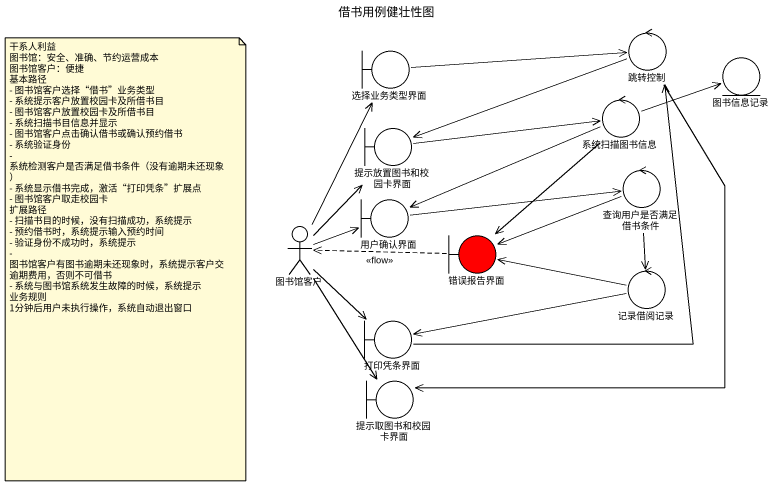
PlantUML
@startuml
title 借书用例健壮性图
control 跳转控制
boundary 选择业务类型界面
entity 图书信息记录
control 系统扫描图书信息
boundary 提示放置图书和校园卡界面
control 查询用户是否满足借书条件
actor 图书馆客户
boundary 用户确认界面
boundary 错误报告界面 #FF0000
control 记录借阅记录
boundary 打印凭条界面
boundary 提示取图书和校园卡界面
跳转控制 -left-> 提示放置图书和校园卡界面
跳转控制 --> 提示取图书和校园卡界面
选择业务类型界面 -right-> 跳转控制
系统扫描图书信息 -right-> 图书信息记录
系统扫描图书信息 -left-> 用户确认界面
系统扫描图书信息 --> 错误报告界面
提示放置图书和校园卡界面 -right-> 系统扫描图书信息
查询用户是否满足借书条件 -left-> 错误报告界面
查询用户是否满足借书条件 --> 记录借阅记录
图书馆客户 -up-> 选择业务类型界面
图书馆客户 -up-> 提示放置图书和校园卡界面
图书馆客户 -right-> 用户确认界面
图书馆客户 --> 打印凭条界面
图书馆客户 --> 提示取图书和校园卡界面
用户确认界面 -right-> 查询用户是否满足借书条件
错误报告界面 .left.> 图书馆客户 : <<flow>>
记录借阅记录 -left-> 错误报告界面
记录借阅记录 -left-> 打印凭条界面
打印凭条界面 -up-> 跳转控制
note as N1
  干系人利益
  图书馆：安全、准确、节约运营成本
  图书馆客户：便捷
  基本路径
  - 图书馆客户选择“借书”业务类型
  - 系统提示客户放置校园卡及所借书目
  - 图书馆客户放置校园卡及所借书目
  - 系统扫描书目信息并显示
  - 图书馆客户点击确认借书或确认预约借书
  - 系统验证身份
  - 系统检测客户是否满足借书条件（没有逾期未还现象）
  - 系统显示借书完成，激活“打印凭条”扩展点
  - 图书馆客户取走校园卡
  扩展路径
  - 扫描书目的时候，没有扫描成功，系统提示
  - 预约借书时，系统提示输入预约时间
  - 验证身份不成功时，系统提示
  - 图书馆客户有图书逾期未还现象时，系统提示客户交逾期费用，否则不可借书
  - 系统与图书馆系统发生故障的时候，系统提示
  业务规则
  1分钟后用户未执行操作，系统自动退出窗口
end note
@enduml
